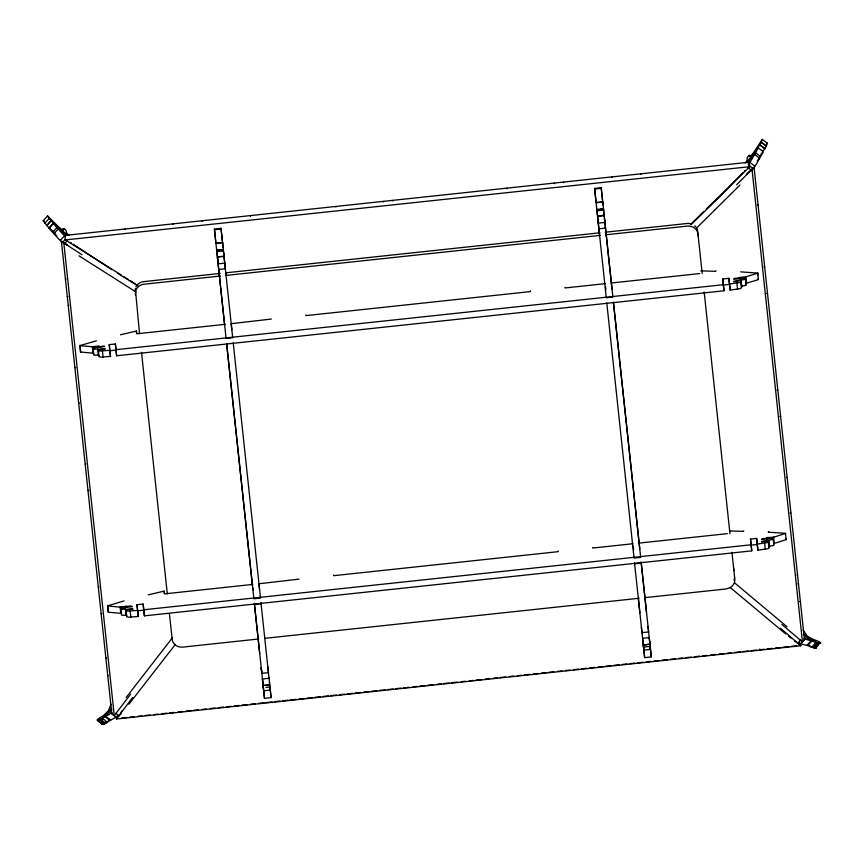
<?xml version="1.0" encoding="UTF-8"?>
<svg xmlns="http://www.w3.org/2000/svg" width="864" height="864" viewBox="0 0 864 864"><rect width="100%" height="100%" fill="white"/><g stroke="black" fill="none" stroke-linecap="round" stroke-linejoin="round"><path stroke-width="1.3" d="M741.701 286.049L745.967 285.412A2.624 1.037 -6.1 0 0 746.129 285.174L745.384 278.057L739.573 278.683L738.817 277.97L734.044 278.446L733.774 279.137A5.476 2.16 -6.1 0 0 733.806 279.299L739.325 278.694A6.145 2.419 -6.1 0 0 739.314 278.554L739.314 278.554M746.032 284.202L746.021 284.094A2.711 1.069 -6.1 0 1 746.042 283.921L746.507 282.852M746.539 283.316L745.848 276.782L738.958 277.517L739.044 278.284M767.07 538.639L767.07 538.596A6.145 2.419 -6.1 0 1 767.081 538.769L761.562 539.374A5.476 2.16 -6.1 0 1 761.53 539.212C762.48 538.218 772.826 537.775 773.237 539.179A2.624 1.037 -6.1 0 1 773.075 539.417L761.81 541.318A2.646 1.037 -6.1 0 0 761.551 541.501L761.422 541.825A2.819 1.112 -6.1 0 0 761.53 541.955L768.431 541.069L769.144 547.776A5.843 2.3 -6.1 0 1 769.014 548.078L768.107 548.651A3.661 1.436 -6.1 0 1 767.534 548.78L757.901 550.195L756.626 538.412L750.481 539.06L751.756 550.854L144.407 615.848L143.78 610.135L137.635 610.794L138.262 616.507L128.542 617.166A3.661 1.436 -6.1 0 1 127.948 617.155L126.932 616.788A5.843 2.3 -6.1 0 1 126.749 616.518L126.025 609.811L132.959 609.217A2.819 1.112 -6.1 0 0 133.045 609.066L132.84 608.774A2.646 1.037 -6.1 0 0 132.592 608.688L125.442 609.422M774.252 542.938L773.798 543.996A2.711 1.069 -6.1 0 0 773.766 544.136L773.885 545.26A2.624 1.037 -6.1 0 1 773.723 545.486L769.457 546.134M69.142 235.267C66.323 233.302 66.992 233.528 65.999 230.591A2.408 0.67 41.3 0 0 65.902 230.321C61.862 225.828 65.988 231.779 61.636 229.424A50.976 14.17 41.3 0 1 57.618 225.936L47.65 215.924L43.232 220.709L46.764 225.612L55.253 233.291M97.686 349.348L104.836 348.613A2.646 1.037 -6.1 0 1 105.095 348.7L105.3 348.926A2.819 1.112 -6.1 0 1 105.203 349.142L98.269 349.736L98.993 356.443A5.843 2.3 -6.1 0 0 99.187 356.713L100.192 357.08A3.661 1.436 -6.1 0 0 100.786 357.08L110.506 356.432L109.231 344.639L115.376 343.98L116.003 349.693L723.352 284.699L722.725 278.986L728.87 278.327L730.145 290.12L739.778 288.706A3.661 1.436 -6.1 0 0 740.362 288.565L741.269 288.004A5.843 2.3 -6.1 0 0 741.388 287.701L741.874 286.297M99.004 355.806L98.334 354.899M126.76 615.892L126.09 614.984M98.312 355.169L94.036 355.18A2.624 1.037 -6.1 0 1 93.83 354.985L93.701 353.894A2.711 1.069 -6.1 0 0 93.647 353.732L92.966 352.793M126.068 615.244L121.792 615.254A2.624 1.037 -6.1 0 1 121.586 615.06L120.798 607.943C124.902 609.617 128.995 604.001 132.376 606.539A5.476 2.16 -6.1 0 1 132.376 606.701L126.922 607.284A6.145 2.419 -6.1 0 1 126.835 607.144M135.302 288.533L139.536 333.644M104.695 723.449L103.01 724.54L97.88 720.749L99.554 719.647L104.652 723.794L100.58 720.414M794.48 640.915L794.61 641.023A13.511 3.758 41.3 0 0 795.236 641.542L797.926 643.194L800.539 639.965M126.144 615.524L125.442 608.904M116.024 716.623L115.862 716.828A12.064 3.37 -53.5 0 1 114.534 718.146C109.728 719.744 105.538 726.246 101.358 719.096L111.564 708.458M106.488 722.898L109.22 719.939M117.493 715.835L115.96 717.034L110.808 713.221L111.942 712.454M751.356 156.665C747.911 153.554 748.494 158.296 751.27 155.628A50.976 14.224 -53.5 0 0 754.456 151.362L762.188 139.417L767.448 143.262L766.195 146.016L761.065 142.214L762.275 139.417M97.88 720.749L103.01 724.54M111.002 704.311L108.292 710.899A50.976 14.224 -53.5 0 1 104.976 714.031C104.803 715.424 93.452 720.738 98.053 720.284M746.507 162.432L758.02 147.884L761.292 142.225L766.422 146.027L759.877 156.092M754.834 166.19L754.909 166.039A12.064 3.37 -53.5 0 0 756.205 164.354L763.398 151.772L758.268 147.971L751.075 160.564A12.064 3.37 -53.5 0 1 749.779 162.238L754.866 166.212L754.607 166.925L753.354 168.674L748.224 164.873M43.2 220.763L44.507 221.389M47.444 215.914L49.226 218.398L44.788 223.247M715.986 270.745L715.554 271.318L700.78 270.853M740.642 271.868L757.998 273.089L745.848 276.782M743.742 530.82L743.353 531.371L729.875 530.971M768.614 531.641L768.204 532.192L785.743 533.315L773.647 537.246L766.714 537.592L766.973 540.022M736.69 184.712L754.045 167.314L804.406 639.22L802.451 641.909L781.888 624.456M748.721 164.236L749.704 162.4M116.402 718.589L118.832 715.36L116.446 719.01L800.82 645.775L797.71 642.708L800.766 645.354M116.446 719.01L132.667 697.475M172.562 637.567L126.122 697.529M175.414 644.371L128.898 704.214M67.079 244.912L61.409 241.434L111.769 713.34L114.264 715.554L130.658 694.138M102.157 723.589L101.758 724.583L103.194 724.075M51.008 220.633L46.764 225.612L51.03 220.612L49.226 218.398M120.895 714.074L121.23 713.675A13.511 3.769 -53.5 0 0 121.489 713.34M757.253 160.888L759.532 158.123L754.402 154.332L747.349 162.788M745.168 162.929C747.392 160.52 746.95 160.682 747.241 157.691A2.408 0.67 -53.5 0 1 747.274 157.399L749.304 155.142M67.738 235.073L53.19 223.42L62.888 234.198A12.064 3.348 41.3 0 0 64.508 235.57L65.297 236.693M64.649 235.688L60.296 240.365A12.064 3.348 41.3 0 1 58.666 239.004L48.967 228.215L53.222 223.463M52.942 232.038L57.154 227.232M61.754 230.461L63.45 228.474M62.024 230.429L63.785 228.55M62.24 230.58L64.055 228.722M62.662 230.731L64.346 228.809M62.37 242.622L64.897 239.738M64.649 243.659L67.176 240.775M800.939 643.324L801.133 643.496A12.064 3.348 41.3 0 0 802.721 644.501L807.797 645.538L811.566 647.438L815.778 642.643L812.02 640.742L806.933 639.706A12.064 3.348 41.3 0 1 805.345 638.701L801.101 643.68L799.546 643.01M806.814 645.538L811.037 640.742L805.464 636.898M807.797 645.538L812.02 640.742M813.434 647.6L817.646 642.805L819.515 643.518L815.292 648.313L808.272 645.138M813.542 647.935L817.679 642.87M815.292 648.313L819.245 643.108L820.8 643.172L819.288 641.704L811.166 638.464A50.976 14.17 41.3 0 1 807.268 636.098L803.11 630.126M111.899 709.463L105.592 716.234L101.39 719.075M743.116 172.541L719.68 196.787L691.589 224.132A9.817 9.018 -6.2 0 0 687.928 223.409L605.243 232.211M769.543 546.383L769.003 547.16M739.908 185.101L696.719 227.923M744.358 171.266L744.466 171.148A13.511 3.769 -53.5 0 0 744.984 170.629M766.768 143.683L767.405 143.208M110.851 712.919L110.732 713.038A12.064 3.37 -53.5 0 1 109.393 714.355L105.592 716.234L110.732 720.025M99.166 346.842L99.079 347.069A6.145 2.419 -6.1 0 0 99.101 347.198L104.62 346.626A5.476 2.16 -6.1 0 0 104.62 346.464C104.231 344.682 98.831 348.365 99.209 345.978L92.318 346.712L93.02 353.246M690.757 224.186L703.318 211.939M706.223 209.11L749.693 166.698L749.207 162.216L64.843 235.451L65.329 239.933L121.327 275.054M747.306 173.75L754.045 167.314L746.777 174.258M119.772 715.316L119.135 715.813M99.079 347.069L93.042 347.868L93.712 354.002M746.539 283.241L758.117 279.688L758.16 278.834M773.604 536.857L774.295 543.391L786.132 539.665L785.916 538.909M99.522 719.993C101.066 716.148 110.009 722.488 104.652 723.794M48.967 228.215L53.406 223.279L50.976 220.806M60.437 240.484L62.046 242.352M96.358 340.816L79.661 345.676L92.318 346.712M124.114 600.89L107.449 605.902L120.107 607.187L126.954 606.053L127.04 606.83M65.426 279.05L66.096 278.878M67.316 296.73L68.008 296.557M68.256 305.575L68.818 305.435M74.974 367.643L75.676 367.47M78.764 403.153L79.326 403.013M85.277 464.206L85.979 464.022M88.085 490.525L88.787 490.342M98.388 587.088L99.09 586.904M101.142 613.786L101.844 613.613M105.872 658.033L106.564 657.86M107.762 675.724L108.432 675.551M225.05 324.335L136.793 333.796L136.382 331.063L120.485 334.768M252.796 584.41L164.549 593.87L164.128 591.138L148.241 594.842M740.599 281.005L741.334 287.15M737.554 289.289L736.873 282.884L739.13 282.625A3.661 1.436 -6.1 0 0 739.714 282.496L740.621 281.934A5.843 2.3 -6.1 0 0 740.74 281.621L740.675 280.994M765.31 549.364L764.629 542.959L766.886 542.711A3.661 1.436 -6.1 0 0 767.459 542.57L768.366 542.009A5.843 2.3 -6.1 0 0 768.496 541.706L768.431 541.112M135.842 291.902L78.98 255.83M741.139 280.238L733.774 281.88A2.819 1.112 -6.1 0 1 733.666 281.74L733.795 281.416A2.646 1.037 -6.1 0 1 734.022 281.275L745.319 279.342A2.624 1.037 -6.1 0 0 745.481 279.104L745.384 278.122M729.497 284.04L736.873 282.884M757.901 550.195L757.253 544.126L764.629 542.959M97.664 349.088L93.388 349.099A2.624 1.037 -6.1 0 1 93.182 348.905L93.064 347.933M65.329 239.933L749.693 166.698M215.741 241.672L214.412 229.09L221.011 228.269L222.534 242.579M594.583 188.406L601.193 187.693L604.919 222.448L598.298 223.117L594.583 188.374L595.922 200.999M214.412 229.09L214.477 229.727L221.087 229.025M594.659 189.043L601.268 188.341M214.477 229.727L215.924 243.205L222.534 242.503M596.095 202.522L602.705 201.82M215.924 243.281L222.556 242.773L222.685 243.95M596.128 202.802L602.737 202.09L602.662 201.431M600.804 209.045L603.45 208.753L603.515 209.369M217.253 255.593L216.616 249.728L216.691 250.366L223.301 249.653L223.765 253.94M596.84 209.466L603.472 208.969M216.691 250.366L223.333 249.923M596.862 209.682L603.504 209.239L603.806 212.026M603.601 210.168L596.992 210.87L597.197 212.738M217.404 256.997L224.014 256.295M597.575 216.313L604.184 215.611M224.737 263.131L218.117 263.801L215.957 243.594M224.024 256.435L217.361 256.673L218.732 269.492L225.342 268.78L224.122 257.45M598.914 228.809L605.524 228.096L612.878 297.043L606.269 297.745L597.542 215.989L604.152 215.276L604.303 216.67M220.266 273.413L143.143 281.686A9.806 9.018 -6.2 0 0 138.11 284.094A9.882 9.083 -6.2 0 0 135.94 286.891M225.569 272.84L599.972 232.783M220.547 276.016L143.435 284.288A9.806 9.018 -6.2 0 0 138.402 286.697A9.882 9.083 -6.2 0 0 135.583 291.136L135.432 295.207M225.85 275.443L600.253 235.386M605.534 234.814L688.208 226.012A9.817 9.018 -6.2 0 1 691.934 226.638A9.904 9.104 -6.2 0 1 695.034 228.463A9.817 9.018 -6.2 0 1 697.756 232.891M605.221 283.651L565.078 287.96L565.024 287.366M699.624 273.564L611.366 282.992L612.014 289.008M730.145 290.12L729.518 284.407L723.384 285.066L724 290.779L116.651 355.774L116.024 350.06L109.879 350.719L110.506 356.432M632.977 543.726L592.834 548.035L592.769 547.452M727.369 533.639L639.122 543.078L639.77 549.083M138.262 616.507L136.987 604.714L143.132 604.055L143.759 609.779L751.108 544.784L750.481 539.06M757.274 544.482L751.129 545.141L751.756 550.854M261.09 603.731L254.48 604.433L261.835 673.369M634.651 563.749L641.261 563.047L648.626 631.984L641.995 632.642M258.757 638.971L182.898 647.093A9.817 9.018 -6.2 0 1 179.064 646.801A9.882 9.083 -6.2 0 1 174.442 644.09A9.817 9.018 -6.2 0 1 172.195 639.382L169.409 613.537M265.41 638.258L639.241 598.255M644.544 597.683L725.566 589.021L729.421 587.995A9.882 9.083 -6.2 0 0 734.26 582.865A9.806 9.018 -6.2 0 0 734.821 579.377L733.622 568.037M269.05 678.305L262.44 679.018L264.492 698.382L271.091 697.615L270.194 689.126M641.39 627.005L642.6 638.28L649.22 637.632L648 626.292M269.741 684.785L263.131 685.487L269.773 685.109M266.004 687.431L269.957 686.891M644.868 646.92L650.149 646.358L650.084 645.764M263.585 689.839L263.693 690.876L270.292 689.969M650.462 649.285L643.874 650.225L643.745 648.994M642.568 637.988L644.663 657.698L651.272 656.932L649.177 637.286M121.5 718.049L126.608 717.498M129.816 717.152L134.244 716.677M137.873 716.288L141.901 715.856M145.271 715.5L150.088 714.982M153.706 714.593L158.004 714.139M162.022 713.707L166.946 713.178M169.355 712.919L174.161 712.411M178.124 711.979L182.574 711.504M186.181 711.126L191.009 710.608M193.417 710.348L198.256 709.83M202.284 709.398L206.312 708.966M210.265 708.545L215.082 708.026M218.387 707.681L223.506 707.13M226.433 706.817L231.282 706.298M234.349 705.964L239.198 705.445M241.877 705.164L247.234 704.592M250.592 704.225L255.269 703.728M258.638 703.372L264.006 702.799M265.982 702.583L272.063 701.935M274.741 701.644L280.109 701.071M282.798 700.78L288.166 700.207M290.088 700.002L296.212 699.343M298.901 699.062L304.268 698.49M306.947 698.198L312.314 697.626M315.004 697.334L320.371 696.762M323.05 696.47L328.417 695.898M331.106 695.617L336.474 695.045M339.628 694.699L344.52 694.181M347.209 693.889L352.577 693.317M355.255 693.025L360.623 692.453M363.733 692.118L368.68 691.589M371.358 691.308L376.726 690.736M379.415 690.444L385.128 689.839M387.796 689.548L393.142 688.975M395.518 688.716L401.155 688.122M403.564 687.863L409.169 687.258M412.96 686.858L417.182 686.405M419.666 686.135L425.196 685.552M427.723 685.271L433.21 684.688M437.119 684.266L441.223 683.834M443.891 683.543L449.237 682.97M451.872 682.69L457.25 682.117M461.257 681.685L465.296 681.253M469.271 680.832L473.342 680.389M475.945 680.119L481.399 679.536M485.298 679.115L489.445 678.672M493.312 678.262L497.502 677.808M500.18 677.516L505.548 676.944M509.339 676.544L513.605 676.08M517.352 675.691L521.651 675.227M524.34 674.935L529.708 674.363M533.38 673.974L537.754 673.499M541.393 673.11L545.81 672.635M548.489 672.354L553.856 671.782M557.453 671.393L561.913 670.918M565.488 670.529L569.959 670.054M573.523 669.676L578.88 669.103M581.558 668.812L586.915 668.239M589.594 667.948L594.95 667.375M598.136 667.04L602.986 666.522M605.664 666.23L611.01 665.658M613.688 665.377L619.045 664.805M622.296 664.448L627.08 663.941M629.759 663.649L635.116 663.077M637.794 662.796L643.151 662.224M646.445 661.867L651.186 661.36M653.864 661.079L659.221 660.506M661.9 660.215L667.256 659.642M670.604 659.286L675.292 658.778M678.65 658.422L682.819 657.979M685.886 657.644L691.146 657.083M694.753 656.694L699.678 656.176M702.81 655.841L706.903 655.398M710.856 654.977L715.316 654.502M718.913 654.113L723.751 653.594M726.959 653.249L730.987 652.817M734.594 652.439L740.383 651.812M743.008 651.532L748.429 650.959M751.118 650.668L756.486 650.095M759.164 649.804L764.532 649.231M767.081 648.961L772.589 648.367M775.267 648.086L780.635 647.503M782.924 647.266L788.692 646.65M791.37 646.358L796.738 645.786M741.766 286.6L741.053 279.979M769.522 546.674L768.809 540.054M125.42 609.174L121.144 609.185A2.624 1.037 -6.1 0 1 120.938 608.98L120.798 607.943M109.231 344.639L109.858 350.352L100.213 351.011A3.661 1.436 -6.1 0 1 99.544 351L98.539 350.644A5.843 2.3 -6.1 0 1 98.345 350.363L98.291 349.823M136.987 604.714L137.614 610.427L127.894 611.086A3.661 1.436 -6.1 0 1 127.3 611.075L126.284 610.718A5.843 2.3 -6.1 0 1 126.101 610.448L126.036 609.854M817.808 643.129L803.563 634.403M757.372 204.908L758.052 204.93M763.949 266.846L764.672 266.868M766.692 293.522L767.416 293.544M776.995 390.074L777.73 390.096M779.814 416.394L780.538 416.426M786.467 477.446L787.05 477.468M790.117 512.957L790.841 512.978M796.986 575.057L797.558 575.078M797.785 583.891L798.498 583.924M799.697 601.582L800.388 601.603M93.01 353.182L80.46 352.026L80.06 345.254M815.022 647.903L816.534 648.097L816.296 647.546M107.816 605.329L108.054 611.831L108.68 612.241L120.776 613.321L120.064 606.798M98.431 355.471L97.686 348.829M804.038 638.388L805.259 638.701M66.766 244.717L61.409 241.434L82.048 254.772M138.013 285.973L117.763 273.413M123.606 276.491L128.174 279.353M130.464 280.789L135.032 283.662M111.661 269.6L73.192 244.231M70.567 242.482L70.967 242.752A13.511 3.758 41.3 0 0 71.291 242.968M759.791 144.785L765.04 148.651M759.866 144.947L765.007 148.748M755.19 152.539L760.32 156.33M749.153 155.509L751.205 157.021M748.267 167.897L752.382 170.932M115.711 713.243L118.865 715.802M104.63 716.44L109.771 720.23M66.992 235.591L58.309 228.82L54.097 233.615L56.916 235.84M788.789 636.368L790.895 638.042M785.732 633.928L730.382 587.65M787.039 626.8L734.594 582.854M780.408 628.16L800.82 645.775M799.513 643.302L798.53 643.183A5.746 1.598 41.3 0 1 798.012 642.838M773.777 544.169L773.14 538.132M121.446 613.948L121.457 613.98A2.711 1.069 -6.1 0 0 121.392 613.818L120.712 612.868M130.831 617.198L130.151 610.859M697.496 230.31L698.209 236.174M646.477 612.166L641.099 561.784M649.253 638.118L651.272 656.932M639.868 612.868L638.356 598.676M642.643 638.82L644.641 657.526M259.697 653.551L254.318 603.169M269.914 686.448L270.054 687.766M650.484 649.469L650.3 647.784M224.111 257.299L224.035 256.5M270.043 687.679L269.957 686.794M270.302 690.152L270.119 688.468M217.501 258.001L219.348 275.497M263.434 688.381L263.304 687.15M601.182 187.574L602.532 200.286M222.556 242.752L222.491 242.114L232.697 337.727L226.087 338.429L218.732 269.492M222.674 243.842L223.063 247.417M223.301 249.653L223.258 249.275M766.714 537.592L766.8 538.369M756.626 538.412L757.253 544.126M604.422 217.901L605.524 228.128M604.012 214.013L603.904 213.019M604.562 219.38L606.139 234.101M602.748 202.208L603.061 205.081M649.62 641.444L649.836 643.464M650.106 645.991L650.203 646.812M605.61 287.258L605.88 289.667M597.262 213.419L597.424 214.909M597.953 220.093L599.53 234.814M633.236 546.134L633.625 549.742M643.075 642.762L643.162 643.55M643.475 646.466L643.54 647.039M643.507 646.78L643.594 647.525M530.464 290.822L530.399 291.589L305.996 315.608L305.77 314.863M558.209 550.897L558.155 551.664L333.752 575.683L333.526 574.938M271.296 319.064L231.185 323.676L231.844 329.692M299.052 579.139L258.941 583.762L259.6 589.766M223.69 253.4L223.873 255.053M222.361 240.97L221.022 228.377M225.752 272.884L225.958 274.784M269.6 683.543L269.449 682.128M271.091 697.615L269.006 677.97M267.829 666.976L269.06 678.478M253.195 588.028L253.454 590.425M217.015 253.422L216.821 251.554L223.441 250.927M262.699 681.458L262.634 680.897M262.451 679.19L261.22 667.678L261.824 673.326L268.445 672.667L260.928 602.456M262.861 683.057L262.98 684.234M264.481 698.339L262.386 678.672M752.09 170.003L802.451 641.909M757.728 273.51L758.376 279.59M785.484 533.596L786.132 539.665M757.512 272.765L757.771 275.195M728.87 278.327L729.518 284.407M722.725 278.986L724 290.779M759.769 649.015L759.845 649.728M697.928 233.572L702.194 273.532M704.171 292.01L729.972 533.812M731.938 552.258L733.903 570.65M640.904 173.804L640.958 174.355M611.885 176.98L611.939 177.541M613.483 302.692L640.667 557.399L634.057 558.101L606.787 302.854M606.236 235.051L611.388 283.36M613.397 302.152L639.101 542.992M634.489 562.486L642.006 632.686M563.598 182.153L563.652 182.693M554.396 183.136L554.461 183.686M506.833 188.222L506.887 188.784M392.634 200.448L392.699 200.988M383.432 201.431L383.497 201.982M335.869 206.518L335.934 207.079M250.474 215.654L250.528 216.205M223.949 255.668L224.068 256.781M233.226 342.835L260.485 598.082L253.876 598.784L226.692 344.077M219.456 276.437L224.608 324.756M226.606 343.537L252.45 585.727M202.187 220.828L202.241 221.378M173.146 223.852L173.21 224.413M141.523 352.328L167.303 593.849M136.382 331.063L136.642 333.493M164.128 591.138L164.387 593.568M125.01 229.014L125.064 229.565M115.376 343.98L116.651 355.774M143.132 604.055L144.407 615.848M102.406 350.784L103.086 357.188M94.252 346.507L94.511 348.937M122.008 606.582L122.267 609.012M80.006 346.043L80.654 352.112M107.762 606.118L108.41 612.198M63.904 243.648L114.264 715.554M734.54 576.774A9.806 9.018 -6.2 0 1 733.968 580.262M694.721 225.839A9.817 9.018 -6.2 0 1 695.93 227.124M696.859 228.614A9.817 9.018 -6.2 0 1 697.464 230.288M118.789 715.522A5.746 1.598 -53.5 0 1 118.357 715.975L117.407 716.299A4.115 1.145 -53.5 0 1 117.558 715.835M122.083 711.05L120.452 713.2L122.051 711.094M649.912 644.101L643.334 645.138L649.912 644.101"/></g></svg>
